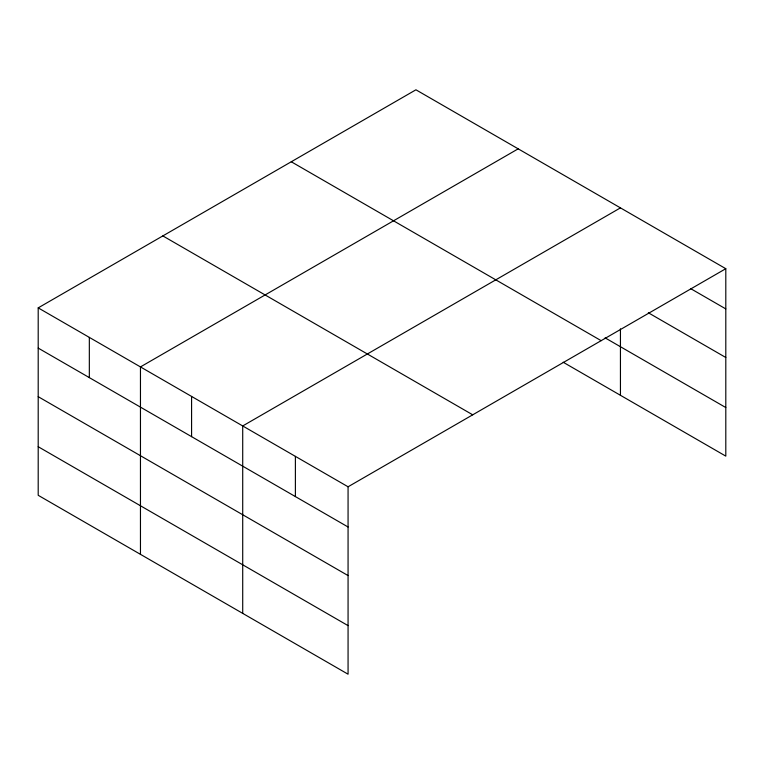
<?xml version="1.0" encoding="UTF-8"?>
<svg xmlns="http://www.w3.org/2000/svg" width="764" height="764" viewBox="0 0 764 764"><rect width="100%" height="100%" fill="white"/><g stroke="black" fill="none" stroke-linecap="round" stroke-linejoin="round"><path stroke-width="1.15" d="M725.8 268.699L415.931 89.799L38.2 307.873L38.2 495.301L348.069 674.201L348.069 486.783L725.8 268.699L725.8 456.127L563.183 362.231M518.183 148.837L140.461 366.911L140.461 554.339M620.444 207.875L242.713 425.949L242.713 613.377M690.685 288.639L725.8 308.914M648.33 312.772L725.8 357.495M605.107 337.86L725.8 407.546M291.275 161.767L601.153 340.668M162.847 235.914L472.725 414.814M38.2 307.873L348.069 486.783M38.2 348.097L348.069 526.998M38.2 396.678L348.069 575.578M38.2 446.72L348.069 625.63M620.444 328.845L620.444 395.294M295.391 456.366L295.391 496.581M191.583 396.43L191.583 436.655M89.331 337.392L89.331 377.617"/></g></svg>
